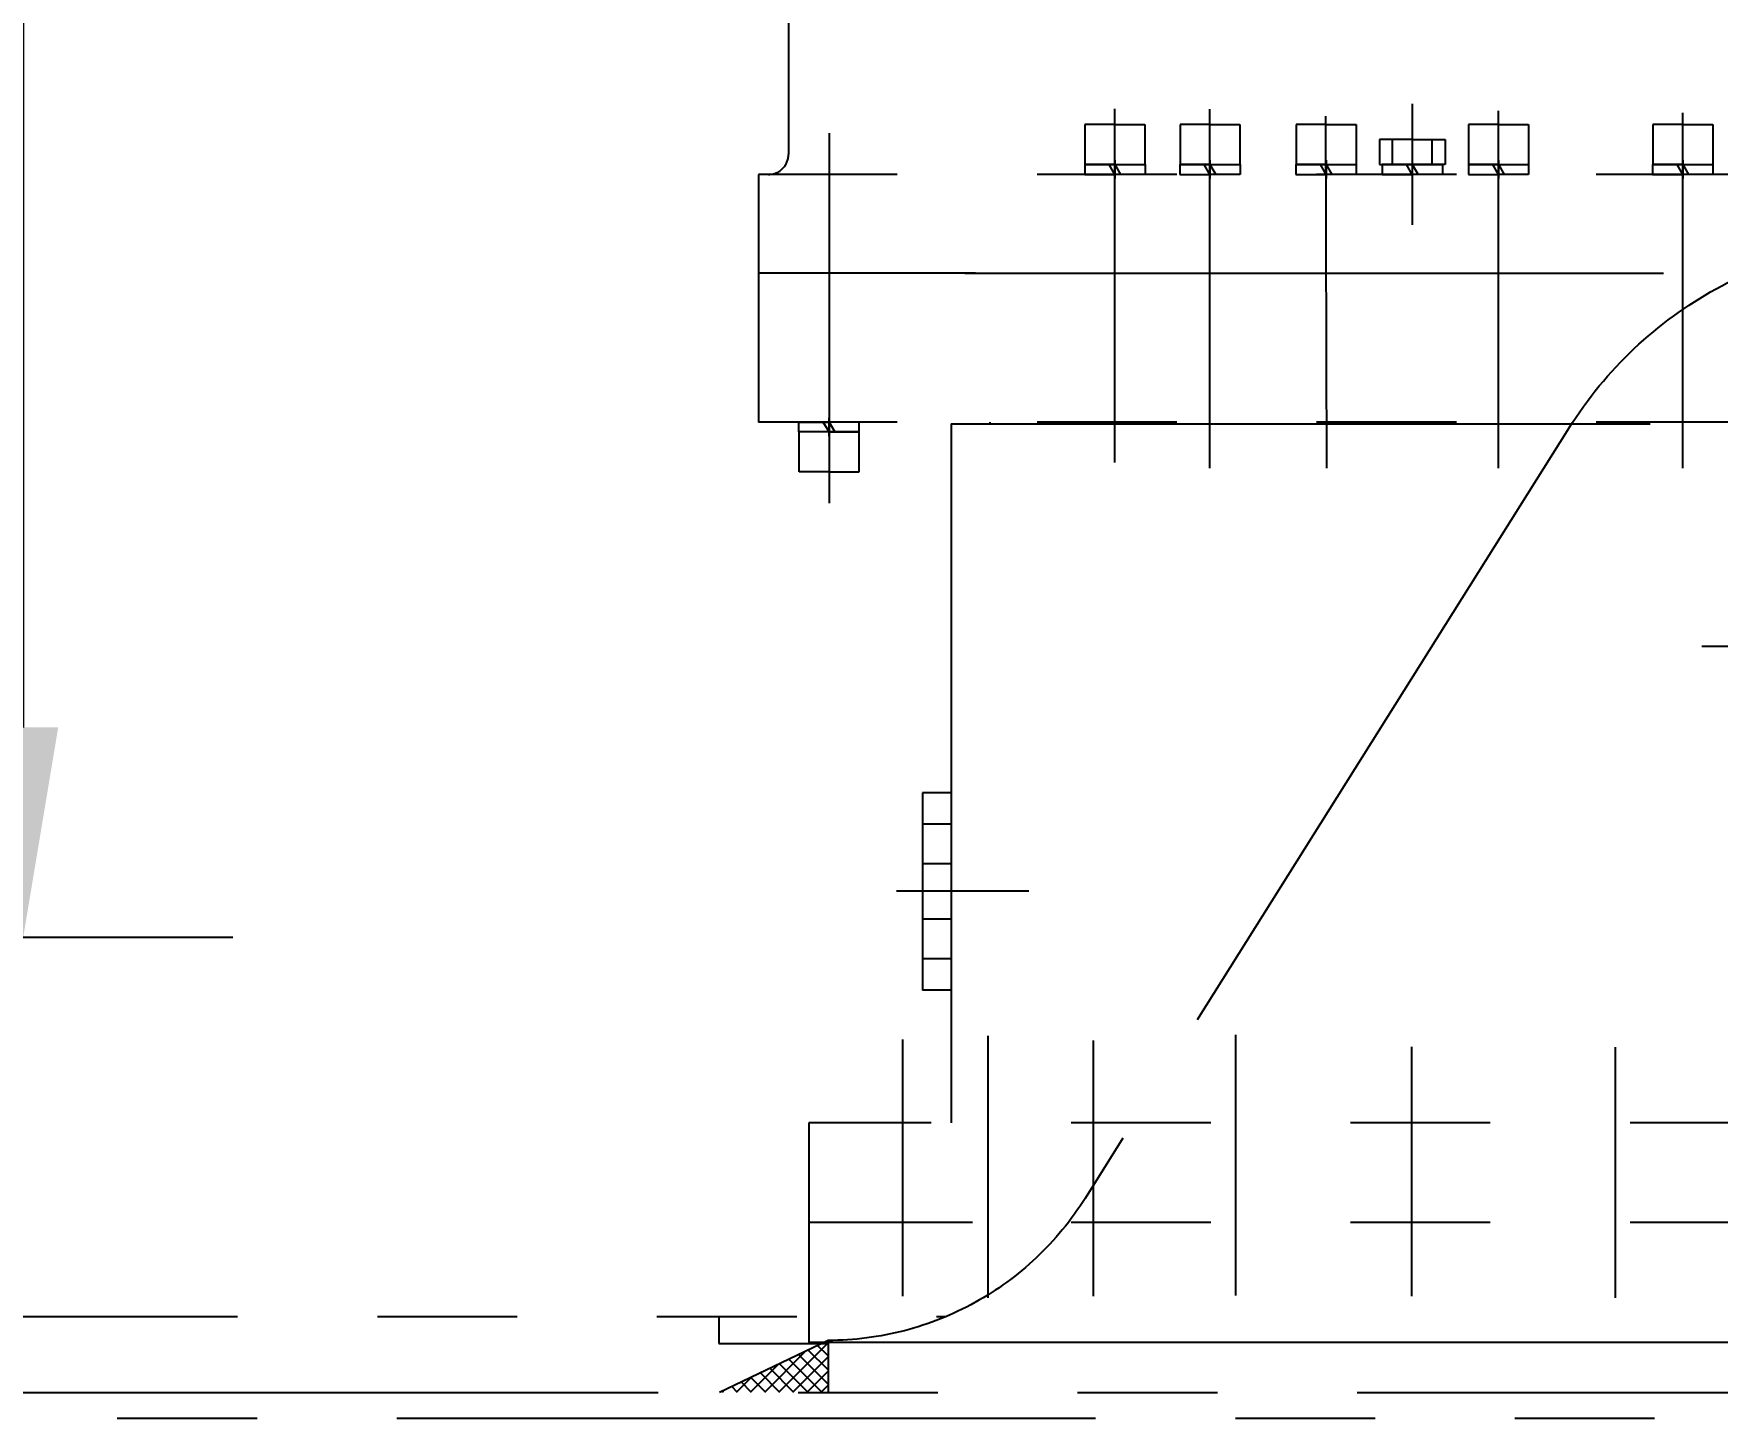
# Model space of a CAD drawing. Header units: millimetres. Extents: x 0 to 14700, y -398 to 10395.
# Drawn here: x 8102 to 8946, y 4701 to 5395 of the extents above; entities that cross this region are included whole.
import ezdxf

# ---------------------------------------------------------------- set-up
doc = ezdxf.new("R2010")
doc.units = ezdxf.units.MM
doc.header["$LTSCALE"] = 350
doc.linetypes.add('G', pattern=[2, 1.25, -0.25, 0.25, -0.25])
doc.linetypes.add('K', pattern=[2.5, 1.25, -0.25, 0.25, -0.25, 0.25, -0.25])
for name, color, linetype in [('01', 7, 'Continuous'), ('05', 142, 'G'), ('07', 6, 'K'), ('08', 1, 'Continuous')]:
    doc.layers.add(name, color=color, linetype=linetype)
doc.styles.get("Standard").update_dxf_attribs({"font": 'isocp', "width": 0.707, "bigfont": 'intecad.shx'})
doc.dimstyles.new('INTE', dxfattribs={"dimscale": 35, "dimtxt": 3.5, "dimasz": 3, "dimexe": 3, "dimexo": 0, "dimgap": 1, "dimtad": 1, "dimdec": 1, "dimdsep": 46, "dimtxsty": 'Standard', "dimcen": 0, "dimclrd": 1, "dimclre": 1, "dimclrt": 3, "dimaunit": 1, "dimadec": 0, "dimazin": 0, "dimtfac": 1, "dimtdec": 1, "dimtmove": 0, "dimatfit": 0, "dimfxl": 0, "dimarcsym": 0})

# ---------------------------------------------------------------- blocks, each defined once
blk = doc.blocks.new('A$C2F3B3551')
at = {"layer": '07', "linetype": 'K', "ltscale": 0.8}
h = blk.add_hatch(dxfattribs=at)
h.set_pattern_fill('_USER', color=6, scale=5, angle=45, style=0, double=1, pattern_type=0)
h.set_pattern_definition([(135, (11033.1927, 2989.306), (3.535534, 3.535534), []), (45, (11033.1927, 2989.306), (3.535534, -3.535534), [])])
h.paths.add_polyline_path([(1623, 1583.43), (1623, 1609.43), (1677.33, 1583.43)])
at = {"layer": '05', "color": 142, "linetype": 'G', "ltscale": 0.8}
blk.add_line((1185.32, 1957.23), (84.87, 1957.23), dxfattribs=at)
at = {"layer": '07', "color": 6, "linetype": 'K', "ltscale": 0.8}
for p, q in [((1251.89, 2066.42), (1494.29, 1680.57)), ((2968.71, 1621.43), (1563.81, 1621.43)), ((1677.75, 1621.43), (1677.75, 1607.93)), ((1623, 1609.43), (1623, 1583.43)), ((1623, 1609.43), (1677.33, 1583.43)), ((1677.75, 1607.93), (1623, 1607.93)), ((7658, 1583.43), (1029, 1583.43)), ((8839, 1570.43), (1169, 1570.43))]:
    blk.add_line(p, q, dxfattribs=at)
for centre, radius, start, end in [((1080, 1958.43), 203, 32.13794, 90), ((1623, 1761.43), 152, 212.13794, 270)]:
    blk.add_arc(centre, radius, start, end, dxfattribs=at)
blk = doc.blocks.new('*D110')
at = {"layer": '08', "color": 1, "lineweight": -2}
for p, q in [((7897.73, 6009.31), (8202.26, 6009.31)), ((8097.26, 5904.31), (8097.26, 5047.31)), ((6261.71, 4942.31), (8202.26, 4942.31))]:
    blk.add_line(p, q, dxfattribs=at)
at = {"layer": '08', "color": 1}
for points in [[(8079.76, 5904.31), (8114.76, 5904.31), (8097.26, 6009.31)], [(8079.76, 5047.31), (8114.76, 5047.31), (8097.26, 4942.31)]]:
    blk.add_solid(points, dxfattribs=at)
at = {"layer": 'Defpoints', "color": 0}
for p in [(7897.73, 6009.31), (6261.71, 4942.31), (8097.26, 4942.31)]:
    blk.add_point(p, dxfattribs=at)
at = {"layer": '08', "color": 3, "insert": (8001.01, 5475.81), "char_height": 122.5, "attachment_point": 5, "rotation": 90}
blk.add_mtext('1067', dxfattribs=at)
blk = doc.blocks.new('rtrtrt')
at = {"layer": '07', "color": 6, "linetype": 'K', "ltscale": 0.8}
for p, q in [((7328.22, 22012.95), (7328.22, 21853.45)), ((8082.72, 21843.45), (7313.22, 21843.45)), ((7318.22, 21843.45), (7313.22, 21843.45)), ((7313.22, 21843.45), (7313.22, 21719.45)), ((7421.86, 21793.95), (7313.22, 21793.95)), ((7416.49, 21793.95), (8082.72, 21793.95)), ((8082.72, 21719.45), (7313.22, 21719.45)), ((7409.72, 21718.45), (8082.72, 21718.45)), ((7409.72, 21718.45), (7409.72, 21368.45)), ((7409.72, 21718.45), (7409.72, 21368.45)), ((7409.72, 21718.45), (7429.1, 21718.45)), ((7429.1, 21719.45), (7429.1, 21718.45)), ((7429.1, 21719.45), (7429.1, 21718.45)), ((7385.35, 21410.2), (7385.35, 21281.59)), ((7338.37, 21368.45), (7338.37, 21318.45)), ((7338.37, 21368.45), (7338.37, 21258.45)), ((8099.72, 21368.45), (7338.37, 21368.45)), ((8099.72, 21318.45), (7338.37, 21318.45)), ((7420.35, 21318.45), (7339.72, 21318.45))]:
    blk.add_line(p, q, dxfattribs=at)
at = {"layer": '07', "color": 6, "linetype": 'K'}
for p, q in [((7491.7, 21699.15), (7491.7, 21876.33)), ((7539.31, 21696.39), (7539.31, 21876.06)), ((7640.65, 21878.84), (7640.65, 21818.26)), ((7683.82, 21696.39), (7683.82, 21875.33)), ((7491.7, 21868.45), (7476.7, 21868.45)), ((7476.7, 21868.45), (7476.7, 21848.45)), ((7491.7, 21868.45), (7506.7, 21868.45)), ((7506.7, 21868.45), (7506.7, 21848.45)), ((7539.31, 21868.45), (7524.31, 21868.45)), ((7524.31, 21868.45), (7524.31, 21848.45)), ((7539.31, 21868.45), (7554.31, 21868.45)), ((7554.31, 21868.45), (7554.31, 21848.45)), ((7597.47, 21868.45), (7582.47, 21868.45)), ((7582.47, 21868.45), (7582.47, 21848.45)), ((7597.81, 21696.39), (7597.41, 21872.63)), ((7597.47, 21868.45), (7612.47, 21868.45)), ((7612.47, 21868.45), (7612.47, 21848.45)), ((7683.82, 21868.45), (7668.82, 21868.45)), ((7668.82, 21868.45), (7668.82, 21848.45)), ((7683.82, 21868.45), (7698.82, 21868.45)), ((7698.82, 21868.45), (7698.82, 21848.45)), ((7776.13, 21868.45), (7761.13, 21868.45)), ((7761.13, 21868.45), (7761.13, 21848.45)), ((7776.13, 21696.39), (7776.13, 21874.32)), ((7776.13, 21868.45), (7791.13, 21868.45)), ((7791.13, 21868.45), (7791.13, 21848.45)), ((7348.54, 21864.18), (7348.54, 21678.84)), ((7640.65, 21860.95), (7624.17, 21860.95)), ((7624.17, 21860.95), (7624.17, 21848.45)), ((7630.65, 21848.45), (7630.65, 21860.95)), ((7640.65, 21860.95), (7657.12, 21860.95)), ((7650.65, 21848.45), (7650.65, 21860.95)), ((7657.12, 21860.95), (7657.12, 21848.45)), ((7491.7, 21850.55), (7491.7, 21841.35)), ((7539.31, 21850.55), (7539.31, 21841.35)), ((7597.47, 21850.55), (7597.47, 21841.35)), ((7640.65, 21850.55), (7640.65, 21841.35)), ((7683.82, 21850.55), (7683.82, 21841.35)), ((7776.13, 21850.55), (7776.13, 21841.35)), ((7491.7, 21848.45), (7476.6, 21848.45)), ((7476.6, 21848.45), (7476.6, 21843.45)), ((7476.6, 21843.45), (7491.7, 21843.45)), ((7476.7, 21848.45), (7491.7, 21848.45)), ((7491.7, 21843.45), (7488.81, 21848.45)), ((7491.7, 21848.45), (7506.8, 21848.45)), ((7491.7, 21848.45), (7494.58, 21843.45)), ((7506.8, 21843.45), (7491.7, 21843.45)), ((7506.8, 21848.45), (7506.8, 21843.45)), ((7539.31, 21848.45), (7524.21, 21848.45)), ((7524.21, 21848.45), (7524.21, 21843.45)), ((7524.21, 21843.45), (7539.31, 21843.45)), ((7524.31, 21848.45), (7539.31, 21848.45)), ((7539.31, 21843.45), (7536.42, 21848.45)), ((7539.31, 21848.45), (7554.41, 21848.45)), ((7539.31, 21848.45), (7542.2, 21843.45)), ((7554.41, 21843.45), (7539.31, 21843.45)), ((7554.41, 21848.45), (7554.41, 21843.45)), ((7597.47, 21848.45), (7582.37, 21848.45)), ((7582.37, 21848.45), (7582.37, 21843.45)), ((7582.37, 21843.45), (7597.47, 21843.45)), ((7582.47, 21848.45), (7597.47, 21848.45)), ((7597.47, 21843.45), (7594.59, 21848.45)), ((7597.47, 21848.45), (7612.57, 21848.45)), ((7597.47, 21848.45), (7600.36, 21843.45)), ((7612.57, 21843.45), (7597.47, 21843.45)), ((7612.57, 21848.45), (7612.57, 21843.45)), ((7624.17, 21848.45), (7640.65, 21848.45)), ((7640.65, 21848.45), (7625.55, 21848.45)), ((7625.55, 21848.45), (7625.55, 21843.45)), ((7625.55, 21843.45), (7640.65, 21843.45)), ((7625.65, 21848.45), (7640.65, 21848.45)), ((7640.65, 21843.45), (7637.76, 21848.45)), ((7657.12, 21848.45), (7640.65, 21848.45)), ((7640.65, 21848.45), (7655.75, 21848.45)), ((7640.65, 21848.45), (7643.54, 21843.45)), ((7655.75, 21843.45), (7640.65, 21843.45)), ((7655.75, 21848.45), (7655.75, 21843.45)), ((7683.82, 21848.45), (7668.72, 21848.45)), ((7668.72, 21848.45), (7668.72, 21843.45)), ((7668.72, 21843.45), (7683.82, 21843.45)), ((7668.82, 21848.45), (7683.82, 21848.45)), ((7683.82, 21843.45), (7680.94, 21848.45)), ((7683.82, 21848.45), (7698.92, 21848.45)), ((7683.82, 21848.45), (7686.71, 21843.45)), ((7698.92, 21843.45), (7683.82, 21843.45)), ((7698.92, 21848.45), (7698.92, 21843.45)), ((7776.13, 21848.45), (7761.03, 21848.45)), ((7761.03, 21848.45), (7761.03, 21843.45)), ((7761.03, 21843.45), (7776.13, 21843.45)), ((7761.13, 21848.45), (7776.13, 21848.45)), ((7776.13, 21843.45), (7773.24, 21848.45)), ((7776.13, 21848.45), (7791.23, 21848.45)), ((7776.13, 21848.45), (7779.02, 21843.45)), ((7791.23, 21843.45), (7776.13, 21843.45)), ((7791.23, 21848.45), (7791.23, 21843.45)), ((7333.44, 21714.45), (7333.44, 21719.45)), ((7333.44, 21719.45), (7348.54, 21719.45)), ((7333.44, 21714.45), (7333.44, 21719.45)), ((7333.44, 21719.45), (7348.54, 21719.45)), ((7348.54, 21714.45), (7333.44, 21714.45)), ((7348.54, 21714.45), (7333.44, 21714.45)), ((7333.54, 21694.45), (7333.54, 21714.45)), ((7348.54, 21714.45), (7345.66, 21719.45)), ((7348.54, 21714.45), (7345.66, 21719.45)), ((7348.54, 21712.35), (7348.54, 21721.55)), ((7348.54, 21712.35), (7348.54, 21721.55)), ((7348.54, 21719.45), (7351.43, 21714.45)), ((7363.64, 21719.45), (7348.54, 21719.45)), ((7348.54, 21719.45), (7351.43, 21714.45)), ((7363.64, 21719.45), (7348.54, 21719.45)), ((7363.54, 21714.45), (7348.54, 21714.45)), ((7348.54, 21714.45), (7363.64, 21714.45)), ((7348.54, 21714.45), (7363.64, 21714.45)), ((7363.54, 21694.45), (7363.54, 21714.45)), ((7363.64, 21714.45), (7363.64, 21719.45)), ((7363.64, 21714.45), (7363.64, 21719.45)), ((7348.54, 21694.45), (7333.54, 21694.45)), ((7348.54, 21694.45), (7363.54, 21694.45)), ((7409.72, 21533.71), (7395.27, 21533.71)), ((7395.27, 21533.71), (7395.27, 21434.82)), ((7395.27, 21518.18), (7409.72, 21518.18)), ((7395.27, 21498.31), (7409.72, 21498.31)), ((7448.53, 21484.45), (7382.23, 21484.45)), ((7395.27, 21470.59), (7409.72, 21470.59)), ((7395.27, 21450.72), (7409.72, 21450.72)), ((7409.72, 21434.82), (7395.27, 21434.82)), ((7428.26, 21280.74), (7428.26, 21411.96)), ((7552.34, 21282.03), (7552.34, 21412.46)), ((7480.9, 21281.55), (7480.9, 21409.62)), ((7640.41, 21281.55), (7640.41, 21406.46)), ((7742.44, 21280.78), (7742.44, 21406.33))]:
    blk.add_line(p, q, dxfattribs=at)
at = {"layer": '07', "color": 6, "linetype": 'K', "ltscale": 1.2}
blk.add_line((8861.07, 21258.45), (7338.37, 21258.45), dxfattribs=at)
at = {"layer": '07', "color": 6, "linetype": 'K', "ltscale": 0.8}
blk.add_arc((7318.22, 21853.45), 10, 270, 0, dxfattribs=at)

msp = doc.modelspace()

# ---------------------------------------------------------------- block references
at = {"layer": '01'}
msp.add_blockref('rtrtrt', (1152.33, -16519.14), dxfattribs=at)
at = {"layer": '05', "color": 142, "linetype": 'G', "xscale": -1}
msp.add_blockref('A$C2F3B3551', (10123.35, 3130.88), dxfattribs=at)

# ---------------------------------------------------------------- dimensions: what is measured, and where the dimension line sits
at = {"layer": '08'}
dim = msp.add_linear_dim(base=(8097.26, 4942.31), p1=(7897.73, 6009.31), p2=(6261.71, 4942.31), angle=90, dimstyle='INTE', dxfattribs=at)
dim.commit()
dim.dimension.update_dxf_attribs({"geometry": '*D110', "text_midpoint": (8001.01, 5475.81)})

doc.saveas('drawing.dxf')
